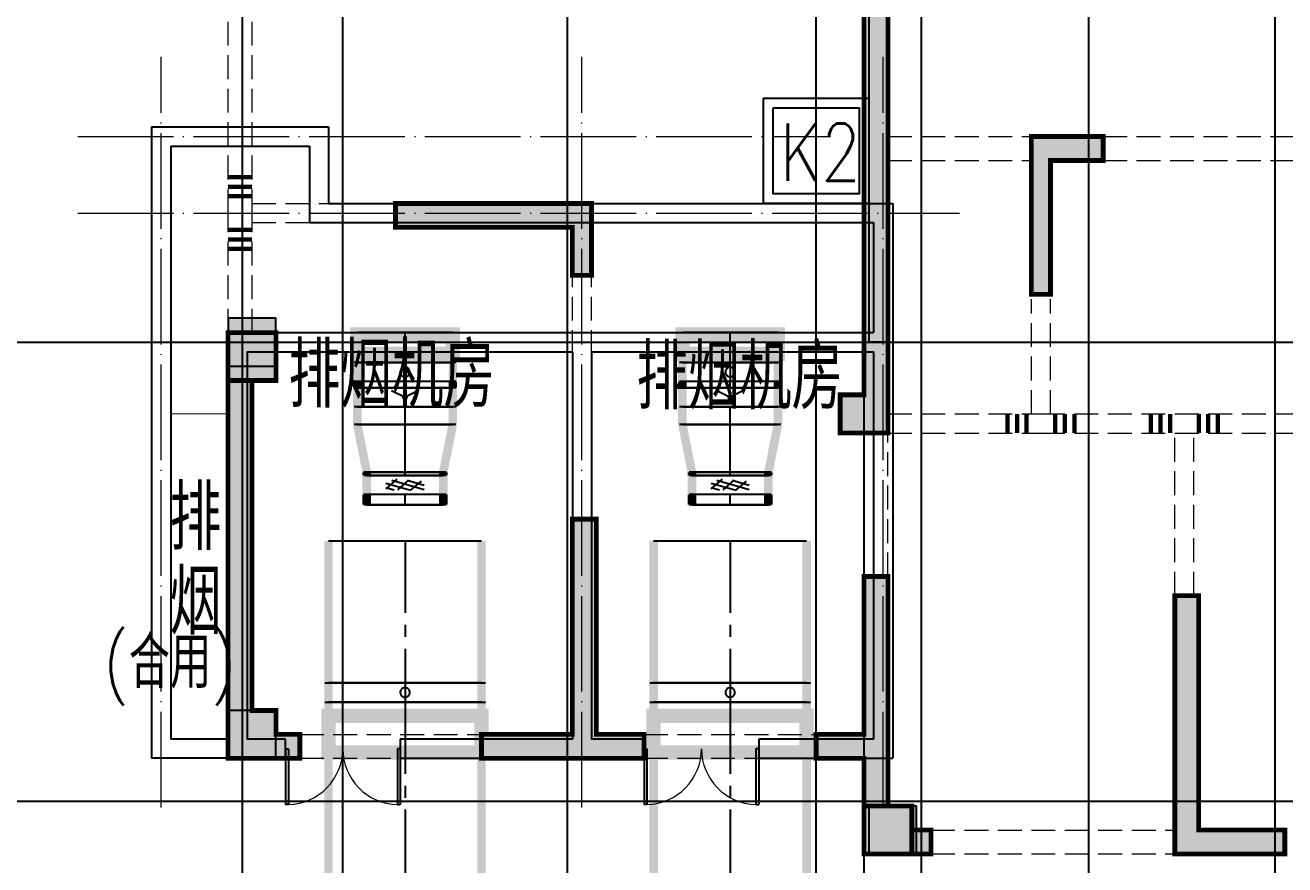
# Model space of a CAD drawing. Extents: x 369444 to 684549, y -549309 to 575337.
# Drawn here: x 558253 to 571424, y 379943 to 388721 of the extents above; entities that cross this region are included whole.
import ezdxf

# ---------------------------------------------------------------- set-up
doc = ezdxf.new("R2010")
doc.units = 0
doc.header["$LTSCALE"] = 1000
doc.header["$MEASUREMENT"] = 0
for name, pattern in [('__DASH', [0.35, 0.25, -0.1]), ('CENTER2', [1.125, 0.75, -0.125, 0.125, -0.125]), ('DASH', [0.35, 0.25, -0.1]), ('DOTE', [2.42, 2, -0.2, 0.02, -0.2]), ('线型3', [500, 300, -200])]:
    doc.linetypes.add(name, pattern=pattern)
for name, color, linetype in [('COLUMN', 9, 'Continuous'), ('DOTE', 1, 'Continuous'), ('DUCT-排烟中心线', 5, 'CENTER2'), ('DUCT-排烟法兰', 4, 'Continuous'), ('DUCT-排烟管', 2, 'Continuous'), ('DUCT-排烟管端线', 4, 'Continuous'), ('DUCT-排烟阀门', 7, 'Continuous'), ('WALL', 9, 'Continuous'), ('WINDOW', 4, 'Continuous'), ('填充', 8, 'Continuous'), ('标注', 6, 'Continuous'), ('砼墙', 151, 'Continuous'), ('车库集水坑', 60, 'Continuous'), ('车库风井', 6, 'Continuous'), ('颜洞口', 1, 'Continuous'), ('风管标注', 3, 'Continuous')]:
    doc.layers.add(name, color=color, linetype=linetype)
for name, color, linetype, lineweight in [('DOTE2', 122, 'DOTE', 9), ('TEXT', 7, 'Continuous', 13), ('梁虚线', 134, '线型3', 18), ('梁集中标注竖向', 2, 'Continuous', 18), ('次梁箍筋', 1, 'Continuous', 40)]:
    doc.layers.add(name, color=color, linetype=linetype, lineweight=lineweight)
doc.styles.add('_HZTXT', font='txt.shx', dxfattribs={"width": 0.8, "bigfont": 'HZTXT.shx'})

# ---------------------------------------------------------------- blocks, each defined once
blk = doc.blocks.new('$DorLib2D$00000002')
for p, q in [((-0.5, 0), (-0.5, 0.4875)), ((-0.475, 0.4875), (-0.5, 0.4875)), ((-0.475, 0), (-0.475, 0.4875)), ((0.475, 0), (0.475, 0.4875)), ((0.475, 0.4875), (0.5, 0.4875)), ((0.5, 0), (0.5, 0.4875)), ((-0.5, 0), (-0.475, 0)), ((0.5, 0), (0.475, 0))]:
    blk.add_line(p, q)
at = {"lineweight": 13}
for centre, start, end in [((-0.4875, 0), 0, 88.53072), ((0.4875, 0), 91.46928, 180)]:
    blk.add_arc(centre, 0.4875, start, end, dxfattribs=at)
blk = doc.blocks.new('A$C6FDF2493')
at = {"layer": '填充'}
for points in [[(7725, 14800), (7725, 15200), (7325, 15200), (7325, 14800), (7475, 14800), (7475, 10600), (7225, 10600), (7225, 10200), (7725, 10200), (7725, 10600)], [(9975, 13050), (9425, 13050), (9425, 11650), (9225, 11650), (9225, 13300), (9975, 13300)], [(4625, 12600), (4625, 11850), (4425, 11850), (4425, 12350), (2575, 12350), (2575, 12600)], [(825, 11250), (1325, 11250), (1325, 10750), (825, 10750)], [(1075, 10750), (825, 10750), (825, 6800), (1575, 6800), (1575, 7050), (1325, 7050), (1325, 7300), (1075, 7300)], [(5175, 6800), (4425, 6800), (3475, 6800), (3475, 7050), (4425, 7050), (4425, 9300), (4675, 9300), (4675, 7050), (5175, 7050)], [(7475, 7050), (6975, 7050), (6975, 6800), (7475, 6800), (7475, 6300), (7675, 6300), (7725, 6300), (7725, 7050), (7725, 8700), (7475, 8700)], [(10975, 8500), (10975, 6050), (11875, 6050), (11875, 5800), (10725, 5800), (10725, 8500)], [(7975, 5800), (7975, 6050), (7975, 6300), (7675, 6300), (7475, 6300), (7475, 5800)], [(7975, 6050), (7975, 5800), (8175, 5800), (8175, 6050)]]:
    blk.add_hatch(color=0, dxfattribs=at).paths.add_polyline_path(points)
at = {"layer": '砼墙', "color": 0}
for points in [[(7725, 14800), (7725, 15200), (7325, 15200), (7325, 14800), (7475, 14800), (7475, 10600), (7225, 10600), (7225, 10200), (7725, 10200), (7725, 10600)], [(9975, 13050), (9425, 13050), (9425, 11650), (9225, 11650), (9225, 13300), (9975, 13300)], [(4625, 12600), (4625, 11850), (4425, 11850), (4425, 12350), (2575, 12350), (2575, 12600)], [(825, 11250), (1325, 11250), (1325, 10750), (825, 10750)], [(5175, 6800), (4425, 6800), (3475, 6800), (3475, 7050), (4425, 7050), (4425, 9300), (4675, 9300), (4675, 7050), (5175, 7050)], [(10975, 8500), (10975, 6050), (11875, 6050), (11875, 5800), (10725, 5800), (10725, 8500)], [(7975, 5800), (7975, 6050), (7975, 6300), (7675, 6300), (7475, 6300), (7475, 5800)]]:
    blk.add_lwpolyline(points, close=True, dxfattribs=at)
for points in [[(825, 10750), (825, 6800), (1575, 6800), (1575, 7050), (1325, 7050), (1325, 7300), (1075, 7300), (1075, 10750)], [(7475, 6300), (7475, 6800), (6975, 6800), (6975, 7050), (7475, 7050), (7475, 8700), (7725, 8700), (7725, 7050), (7725, 6300)], [(7975, 6050), (8175, 6050), (8175, 5800), (7975, 5800)]]:
    blk.add_lwpolyline(points, dxfattribs=at)
blk = doc.blocks.new('column500')
h = blk.add_hatch(color=0)
h.dxf.hatch_style = 1
h.paths.add_polyline_path([(-216381, -381440), (-215881, -381440), (-215881, -380940), (-216381, -380940)])
at = {"color": 0}
blk.add_lwpolyline([(-216381, -381440), (-215881, -381440), (-215881, -380940), (-216381, -380940)], close=True, dxfattribs=at)
blk = doc.blocks.new('N-风管')
at = {"layer": 'DUCT-排烟中心线', "color": 0}
for p, q in [((38489398180.669662, 3905479668.689984), (38489398180.669662, 3905479980.167243)), ((38489398180.669662, 3905479668.689984), (38489398180.669662, 3905479980.167243)), ((38489401580.669662, 3905479668.689984), (38489401580.669662, 3905479980.167243)), ((38489401580.669662, 3905479668.689984), (38489401580.669662, 3905479980.167243)), ((38489398180.669662, 3905479404.687685), (38489398180.669662, 3905479468.289984)), ((38489401580.669662, 3905479404.687685), (38489401580.669662, 3905479468.289984)), ((38489398180.669662, 3905479021.082197), (38489398180.669662, 3905479204.287686)), ((38489401580.669662, 3905479021.082197), (38489401580.669662, 3905479204.287686)), ((38489398180.669662, 3905478521.082197), (38489398180.669662, 3905479021.082197)), ((38489401580.669662, 3905478521.082197), (38489401580.669662, 3905479021.082197)), ((38489398180.669662, 3905478486.507481), (38489398180.669662, 3905478521.082197)), ((38489401580.669662, 3905478486.507481), (38489401580.669662, 3905478521.082197)), ((38489398180.669662, 3905478180.367244), (38489398180.669662, 3905478286.107481)), ((38489401580.669662, 3905478180.367244), (38489401580.669662, 3905478286.107481)), ((38489398180.669662, 3905477800.267243), (38489398180.669662, 3905476318.43048)), ((38489401580.669662, 3905477800.267243), (38489401580.669662, 3905476318.43048)), ((38489398180.669662, 3905476118.03048), (38489398180.669662, 3905472790.786178)), ((38489401580.669662, 3905476118.03048), (38489401580.669662, 3905471773.586178))]:
    blk.add_line(p, q, dxfattribs=at)
at = {"layer": 'DUCT-排烟法兰', "color": 0}
for p, q in [((38489398710.669662, 3905479668.589984), (38489397650.669662, 3905479668.589984)), ((38489398710.669662, 3905479668.589984), (38489397650.669662, 3905479668.589984)), ((38489402110.669662, 3905479668.589984), (38489401050.669662, 3905479668.589984)), ((38489402110.669662, 3905479668.589984), (38489401050.669662, 3905479668.589984)), ((38489398710.669662, 3905479468.389984), (38489397650.669662, 3905479468.389984)), ((38489402110.669662, 3905479468.389984), (38489401050.669662, 3905479468.389984)), ((38489398710.669662, 3905479020.982197), (38489397650.669662, 3905479020.982197)), ((38489402110.669662, 3905479020.982197), (38489401050.669662, 3905479020.982197)), ((38489398610.669662, 3905478521.182197), (38489397750.669662, 3905478521.182197)), ((38489398610.669662, 3905478486.407481), (38489397750.669662, 3905478486.407481)), ((38489402010.669662, 3905478521.182197), (38489401150.669662, 3905478521.182197)), ((38489402010.669662, 3905478486.407481), (38489401150.669662, 3905478486.407481)), ((38489398610.669662, 3905478286.207481), (38489397750.669662, 3905478286.207481)), ((38489402010.669662, 3905478286.207481), (38489401150.669662, 3905478286.207481)), ((38489398610.669662, 3905478180.267243), (38489397750.669662, 3905478180.267243)), ((38489402010.669662, 3905478180.267243), (38489401150.669662, 3905478180.267243)), ((38489397340.669662, 3905476318.330481), (38489399020.669662, 3905476318.330481)), ((38489400740.669662, 3905476318.330481), (38489402420.669662, 3905476318.330481)), ((38489397340.669662, 3905476118.130481), (38489399020.669662, 3905476118.130481)), ((38489400740.669662, 3905476118.130481), (38489402420.669662, 3905476118.130481))]:
    blk.add_line(p, q, dxfattribs=at)
at = {"layer": 'DUCT-排烟法兰', "color": 0, "linetype": 'ByBlock'}
for p, q in [((38489398710.669662, 3905479404.587686), (38489397650.669662, 3905479404.587686)), ((38489402110.669662, 3905479404.587686), (38489401050.669662, 3905479404.587686)), ((38489398710.669662, 3905479204.387686), (38489397650.669662, 3905479204.387686)), ((38489402110.669662, 3905479204.387686), (38489401050.669662, 3905479204.387686))]:
    blk.add_line(p, q, dxfattribs=at)
at = {"layer": 'DUCT-排烟管', "color": 0, "const_width": 90}
for points in [[(38489397680.669662, 3905479980.167243), (38489397680.669662, 3905479668.689984)], [(38489397680.669662, 3905479980.167243), (38489397680.669662, 3905479668.689984)], [(38489398680.669662, 3905479668.689984), (38489398680.669662, 3905479980.167243)], [(38489398680.669662, 3905479668.689984), (38489398680.669662, 3905479980.167243)], [(38489401080.669662, 3905479980.167243), (38489401080.669662, 3905479668.689984)], [(38489401080.669662, 3905479980.167243), (38489401080.669662, 3905479668.689984)], [(38489402080.669662, 3905479668.689984), (38489402080.669662, 3905479980.167243)], [(38489402080.669662, 3905479668.689984), (38489402080.669662, 3905479980.167243)], [(38489397680.669662, 3905479468.489984), (38489397680.669662, 3905479668.489984)], [(38489398680.669662, 3905479668.489984), (38489398680.669662, 3905479468.489984)], [(38489401080.669662, 3905479468.489984), (38489401080.669662, 3905479668.489984)], [(38489402080.669662, 3905479668.489984), (38489402080.669662, 3905479468.489984)], [(38489397680.669662, 3905479468.289984), (38489397680.669662, 3905479404.687685)], [(38489398680.669662, 3905479404.687685), (38489398680.669662, 3905479468.289984)], [(38489401080.669662, 3905479468.289984), (38489401080.669662, 3905479404.687685)], [(38489402080.669662, 3905479404.687685), (38489402080.669662, 3905479468.289984)], [(38489397680.669662, 3905479204.487686), (38489397680.669662, 3905479404.487686)], [(38489398680.669662, 3905479404.487686), (38489398680.669662, 3905479204.487686)], [(38489401080.669662, 3905479204.487686), (38489401080.669662, 3905479404.487686)], [(38489402080.669662, 3905479404.487686), (38489402080.669662, 3905479204.487686)], [(38489397680.669662, 3905479204.287686), (38489397680.669662, 3905479021.082197)], [(38489398680.669662, 3905479021.082197), (38489398680.669662, 3905479204.287686)], [(38489401080.669662, 3905479204.287686), (38489401080.669662, 3905479021.082197)], [(38489402080.669662, 3905479021.082197), (38489402080.669662, 3905479204.287686)], [(38489397780.669662, 3905478521.082197), (38489397680.669662, 3905479021.082197)], [(38489398580.669662, 3905478521.082197), (38489398680.669662, 3905479021.082197)], [(38489401180.669662, 3905478521.082197), (38489401080.669662, 3905479021.082197)], [(38489401980.669662, 3905478521.082197), (38489402080.669662, 3905479021.082197)], [(38489397780.669662, 3905478521.082197), (38489397780.669662, 3905478486.507481)], [(38489398580.669662, 3905478486.507481), (38489398580.669662, 3905478521.082197)], [(38489401180.669662, 3905478521.082197), (38489401180.669662, 3905478486.507481)], [(38489401980.669662, 3905478486.507481), (38489401980.669662, 3905478521.082197)], [(38489397780.669662, 3905478286.307481), (38489397780.669662, 3905478486.307481)], [(38489398580.669662, 3905478486.307481), (38489398580.669662, 3905478286.307481)], [(38489401180.669662, 3905478286.307481), (38489401180.669662, 3905478486.307481)], [(38489401980.669662, 3905478486.307481), (38489401980.669662, 3905478286.307481)], [(38489397780.669662, 3905478286.107481), (38489397780.669662, 3905478180.367244)], [(38489398580.669662, 3905478180.367244), (38489398580.669662, 3905478286.107481)], [(38489401180.669662, 3905478286.107481), (38489401180.669662, 3905478180.367244)], [(38489401980.669662, 3905478180.367244), (38489401980.669662, 3905478286.107481)], [(38489397380.669662, 3905477800.267243), (38489397380.669662, 3905476318.43048)], [(38489398980.669662, 3905476318.43048), (38489398980.669662, 3905477800.267243)], [(38489400780.669662, 3905477800.267243), (38489400780.669662, 3905476318.43048)], [(38489402380.669662, 3905476318.43048), (38489402380.669662, 3905477800.267243)], [(38489397380.669662, 3905476118.230481), (38489397380.669662, 3905476318.230481)], [(38489398980.669662, 3905476318.230481), (38489398980.669662, 3905476118.230481)], [(38489400780.669662, 3905476118.230481), (38489400780.669662, 3905476318.230481)], [(38489402380.669662, 3905476318.230481), (38489402380.669662, 3905476118.230481)], [(38489397380.669662, 3905476118.03048), (38489397380.669662, 3905472790.786178)], [(38489398980.669662, 3905472790.786178), (38489398980.669662, 3905476118.03048)], [(38489400780.669662, 3905476118.03048), (38489400780.669662, 3905471773.586178)], [(38489402380.669662, 3905471773.586178), (38489402380.669662, 3905476118.03048)]]:
    blk.add_lwpolyline(points, dxfattribs=at)
at = {"layer": 'DUCT-排烟管端线', "color": 0}
for p, q in [((38489398680.669662, 3905479980.167243), (38489397680.669662, 3905479980.167243)), ((38489398680.669662, 3905479980.167243), (38489397680.669662, 3905479980.167243)), ((38489402080.669662, 3905479980.167243), (38489401080.669662, 3905479980.167243)), ((38489402080.669662, 3905479980.167243), (38489401080.669662, 3905479980.167243)), ((38489397680.669662, 3905479668.689984), (38489398680.669662, 3905479668.689984)), ((38489397680.669662, 3905479668.689984), (38489398680.669662, 3905479668.689984)), ((38489398680.669662, 3905479668.489984), (38489397680.669662, 3905479668.489984)), ((38489401080.669662, 3905479668.689984), (38489402080.669662, 3905479668.689984)), ((38489401080.669662, 3905479668.689984), (38489402080.669662, 3905479668.689984)), ((38489402080.669662, 3905479668.489984), (38489401080.669662, 3905479668.489984)), ((38489398680.669662, 3905479468.489984), (38489397680.669662, 3905479468.489984)), ((38489398680.669662, 3905479468.289984), (38489397680.669662, 3905479468.289984)), ((38489402080.669662, 3905479468.489984), (38489401080.669662, 3905479468.489984)), ((38489402080.669662, 3905479468.289984), (38489401080.669662, 3905479468.289984)), ((38489397680.669662, 3905479404.687685), (38489398680.669662, 3905479404.687685)), ((38489397680.669662, 3905479404.487686), (38489398680.669662, 3905479404.487686)), ((38489401080.669662, 3905479404.687685), (38489402080.669662, 3905479404.687685)), ((38489401080.669662, 3905479404.487686), (38489402080.669662, 3905479404.487686)), ((38489397680.669662, 3905479204.487686), (38489398680.669662, 3905479204.487686)), ((38489398680.669662, 3905479204.287686), (38489397680.669662, 3905479204.287686)), ((38489401080.669662, 3905479204.487686), (38489402080.669662, 3905479204.487686)), ((38489402080.669662, 3905479204.287686), (38489401080.669662, 3905479204.287686)), ((38489397680.669662, 3905479021.082197), (38489398680.669662, 3905479021.082197)), ((38489398680.669662, 3905479021.082197), (38489397680.669662, 3905479021.082197)), ((38489401080.669662, 3905479021.082197), (38489402080.669662, 3905479021.082197)), ((38489402080.669662, 3905479021.082197), (38489401080.669662, 3905479021.082197)), ((38489398580.669662, 3905478521.082197), (38489397780.669662, 3905478521.082197)), ((38489397780.669662, 3905478521.082197), (38489398580.669662, 3905478521.082197)), ((38489397780.669662, 3905478486.507481), (38489398580.669662, 3905478486.507481)), ((38489398580.669662, 3905478486.307481), (38489397780.669662, 3905478486.307481)), ((38489401980.669662, 3905478521.082197), (38489401180.669662, 3905478521.082197)), ((38489401180.669662, 3905478521.082197), (38489401980.669662, 3905478521.082197)), ((38489401180.669662, 3905478486.507481), (38489401980.669662, 3905478486.507481)), ((38489401980.669662, 3905478486.307481), (38489401180.669662, 3905478486.307481)), ((38489398580.669662, 3905478286.307481), (38489397780.669662, 3905478286.307481)), ((38489398580.669662, 3905478286.107481), (38489397780.669662, 3905478286.107481)), ((38489401980.669662, 3905478286.307481), (38489401180.669662, 3905478286.307481)), ((38489401980.669662, 3905478286.107481), (38489401180.669662, 3905478286.107481)), ((38489397780.669662, 3905478180.367244), (38489398580.669662, 3905478180.367244)), ((38489401180.669662, 3905478180.367244), (38489401980.669662, 3905478180.367244)), ((38489398980.669662, 3905477800.267243), (38489397380.669662, 3905477800.267243)), ((38489402380.669662, 3905477800.267243), (38489400780.669662, 3905477800.267243)), ((38489397380.669662, 3905476318.43048), (38489398980.669662, 3905476318.43048)), ((38489398980.669662, 3905476318.230481), (38489397380.669662, 3905476318.230481)), ((38489400780.669662, 3905476318.43048), (38489402380.669662, 3905476318.43048)), ((38489402380.669662, 3905476318.230481), (38489400780.669662, 3905476318.230481)), ((38489398980.669662, 3905476118.230481), (38489397380.669662, 3905476118.230481)), ((38489398980.669662, 3905476118.03048), (38489397380.669662, 3905476118.03048)), ((38489402380.669662, 3905476118.230481), (38489400780.669662, 3905476118.230481)), ((38489402380.669662, 3905476118.03048), (38489400780.669662, 3905476118.03048))]:
    blk.add_line(p, q, dxfattribs=at)
at = {"layer": 'DUCT-排烟阀门', "color": 0}
for p, q in [((38489398142.143997, 3905479600.361184), (38489398138.45327, 3905479595.281324)), ((38489398146.442307, 3905479604.938416), (38489398142.143997, 3905479600.361184)), ((38489398151.280403, 3905479608.940834), (38489398146.442307, 3905479604.938416)), ((38489398156.581978, 3905479612.305318), (38489398151.280403, 3905479608.940834)), ((38489398162.263443, 3905479614.978808), (38489398156.581978, 3905479612.305318)), ((38489398168.235168, 3905479616.919142), (38489398162.263443, 3905479614.978808)), ((38489398174.403, 3905479618.095719), (38489398168.235168, 3905479616.919142)), ((38489398180.669662, 3905479618.489984), (38489398174.403, 3905479618.095719)), ((38489398180.669662, 3905479655.989984), (38489398180.669662, 3905479480.989984)), ((38489398186.936333, 3905479618.095719), (38489398180.669662, 3905479618.489984)), ((38489398193.104156, 3905479616.919142), (38489398186.936333, 3905479618.095719)), ((38489398199.07589, 3905479614.978808), (38489398193.104156, 3905479616.919142)), ((38489398204.757347, 3905479612.305318), (38489398199.07589, 3905479614.978808)), ((38489398210.058922, 3905479608.940834), (38489398204.757347, 3905479612.305318)), ((38489398214.897018, 3905479604.938416), (38489398210.058922, 3905479608.940834)), ((38489398219.195328, 3905479600.361183), (38489398214.897018, 3905479604.938416)), ((38489398222.886047, 3905479595.281323), (38489398219.195328, 3905479600.361183)), ((38489401542.143997, 3905479600.361184), (38489401538.45327, 3905479595.281324)), ((38489401546.442307, 3905479604.938416), (38489401542.143997, 3905479600.361184)), ((38489401551.280403, 3905479608.940834), (38489401546.442307, 3905479604.938416)), ((38489401556.581978, 3905479612.305318), (38489401551.280403, 3905479608.940834)), ((38489401562.263443, 3905479614.978808), (38489401556.581978, 3905479612.305318)), ((38489401568.235168, 3905479616.919142), (38489401562.263443, 3905479614.978808)), ((38489401574.403, 3905479618.095719), (38489401568.235168, 3905479616.919142)), ((38489401580.669662, 3905479618.489984), (38489401574.403, 3905479618.095719)), ((38489401580.669662, 3905479655.989984), (38489401580.669662, 3905479480.989984)), ((38489401586.936333, 3905479618.095719), (38489401580.669662, 3905479618.489984)), ((38489401593.104156, 3905479616.919142), (38489401586.936333, 3905479618.095719)), ((38489401599.07589, 3905479614.978808), (38489401593.104156, 3905479616.919142)), ((38489401604.757347, 3905479612.305318), (38489401599.07589, 3905479614.978808)), ((38489401610.058922, 3905479608.940834), (38489401604.757347, 3905479612.305318)), ((38489401614.897018, 3905479604.938416), (38489401610.058922, 3905479608.940834)), ((38489401619.195328, 3905479600.361183), (38489401614.897018, 3905479604.938416)), ((38489401622.886047, 3905479595.281323), (38489401619.195328, 3905479600.361183)), ((38489398131.555298, 3905479577.85905), (38489398130.768333, 3905479571.62951)), ((38489398130.768333, 3905479571.62951), (38489398130.768333, 3905479565.350458)), ((38489398130.768333, 3905479565.350458), (38489398131.555298, 3905479559.120918)), ((38489398133.116837, 3905479583.940834), (38489398131.555298, 3905479577.85905)), ((38489398131.555298, 3905479559.120918), (38489398133.116837, 3905479553.039135)), ((38489398135.428307, 3905479589.778949), (38489398133.116837, 3905479583.940834)), ((38489398133.116837, 3905479553.039135), (38489398135.428307, 3905479547.20102)), ((38489398138.45327, 3905479595.281324), (38489398135.428307, 3905479589.778949)), ((38489398135.428307, 3905479547.20102), (38489398138.45327, 3905479541.698645)), ((38489398138.45327, 3905479541.698645), (38489398142.143997, 3905479536.618785)), ((38489398142.143997, 3905479536.618785), (38489398146.442307, 3905479532.041553)), ((38489398146.442307, 3905479532.041553), (38489398151.280403, 3905479528.039135)), ((38489398151.280403, 3905479528.039135), (38489398156.581978, 3905479524.67465)), ((38489398156.581978, 3905479524.67465), (38489398162.263443, 3905479522.00116)), ((38489398162.263443, 3905479522.00116), (38489398168.235168, 3905479520.060826)), ((38489398168.235168, 3905479520.060826), (38489398174.403, 3905479518.884249)), ((38489398174.403, 3905479518.884249), (38489398180.669662, 3905479518.489984)), ((38489398180.669662, 3905479518.489984), (38489398186.936333, 3905479518.884249)), ((38489398186.936333, 3905479518.884249), (38489398193.104156, 3905479520.060826)), ((38489398193.104156, 3905479520.060826), (38489398199.07589, 3905479522.00116)), ((38489398199.07589, 3905479522.00116), (38489398204.757347, 3905479524.67465)), ((38489398204.757347, 3905479524.67465), (38489398210.058922, 3905479528.039134)), ((38489398210.058922, 3905479528.039134), (38489398214.897018, 3905479532.041553)), ((38489398214.897018, 3905479532.041553), (38489398219.195328, 3905479536.618784)), ((38489398219.195328, 3905479536.618784), (38489398222.886047, 3905479541.698644)), ((38489398225.911018, 3905479589.778948), (38489398222.886047, 3905479595.281323)), ((38489398222.886047, 3905479541.698644), (38489398225.911018, 3905479547.201019)), ((38489398228.222488, 3905479583.940834), (38489398225.911018, 3905479589.778948)), ((38489398225.911018, 3905479547.201019), (38489398228.222488, 3905479553.039134)), ((38489398229.784027, 3905479577.85905), (38489398228.222488, 3905479583.940834)), ((38489398228.222488, 3905479553.039134), (38489398229.784027, 3905479559.120918)), ((38489398230.570999, 3905479571.62951), (38489398229.784027, 3905479577.85905)), ((38489398229.784027, 3905479559.120918), (38489398230.570999, 3905479565.350458)), ((38489398230.570999, 3905479565.350458), (38489398230.570999, 3905479571.62951)), ((38489401531.555298, 3905479577.85905), (38489401530.768333, 3905479571.62951)), ((38489401530.768333, 3905479571.62951), (38489401530.768333, 3905479565.350458)), ((38489401530.768333, 3905479565.350458), (38489401531.555298, 3905479559.120918)), ((38489401533.116837, 3905479583.940834), (38489401531.555298, 3905479577.85905)), ((38489401531.555298, 3905479559.120918), (38489401533.116837, 3905479553.039135)), ((38489401535.428307, 3905479589.778949), (38489401533.116837, 3905479583.940834)), ((38489401533.116837, 3905479553.039135), (38489401535.428307, 3905479547.20102)), ((38489401538.45327, 3905479595.281324), (38489401535.428307, 3905479589.778949)), ((38489401535.428307, 3905479547.20102), (38489401538.45327, 3905479541.698645)), ((38489401538.45327, 3905479541.698645), (38489401542.143997, 3905479536.618785)), ((38489401542.143997, 3905479536.618785), (38489401546.442307, 3905479532.041553)), ((38489401546.442307, 3905479532.041553), (38489401551.280403, 3905479528.039135)), ((38489401551.280403, 3905479528.039135), (38489401556.581978, 3905479524.67465)), ((38489401556.581978, 3905479524.67465), (38489401562.263443, 3905479522.00116)), ((38489401562.263443, 3905479522.00116), (38489401568.235168, 3905479520.060826)), ((38489401568.235168, 3905479520.060826), (38489401574.403, 3905479518.884249)), ((38489401574.403, 3905479518.884249), (38489401580.669662, 3905479518.489984)), ((38489401580.669662, 3905479518.489984), (38489401586.936333, 3905479518.884249)), ((38489401586.936333, 3905479518.884249), (38489401593.104156, 3905479520.060826)), ((38489401593.104156, 3905479520.060826), (38489401599.07589, 3905479522.00116)), ((38489401599.07589, 3905479522.00116), (38489401604.757347, 3905479524.67465)), ((38489401604.757347, 3905479524.67465), (38489401610.058922, 3905479528.039134)), ((38489401610.058922, 3905479528.039134), (38489401614.897018, 3905479532.041553)), ((38489401614.897018, 3905479532.041553), (38489401619.195328, 3905479536.618784)), ((38489401619.195328, 3905479536.618784), (38489401622.886047, 3905479541.698644)), ((38489401625.911018, 3905479589.778948), (38489401622.886047, 3905479595.281323)), ((38489401622.886047, 3905479541.698644), (38489401625.911018, 3905479547.201019)), ((38489401628.222488, 3905479583.940834), (38489401625.911018, 3905479589.778948)), ((38489401625.911018, 3905479547.201019), (38489401628.222488, 3905479553.039134)), ((38489401629.784027, 3905479577.85905), (38489401628.222488, 3905479583.940834)), ((38489401628.222488, 3905479553.039134), (38489401629.784027, 3905479559.120918)), ((38489401630.570999, 3905479571.62951), (38489401629.784027, 3905479577.85905)), ((38489401629.784027, 3905479559.120918), (38489401630.570999, 3905479565.350458)), ((38489401630.570999, 3905479565.350458), (38489401630.570999, 3905479571.62951)), ((38489398040.669662, 3905479374.487686), (38489398180.669662, 3905479304.487686)), ((38489398320.669662, 3905479374.487686), (38489398180.669662, 3905479304.487686)), ((38489401440.669662, 3905479374.487686), (38489401580.669662, 3905479304.487686)), ((38489401720.669662, 3905479374.487686), (38489401580.669662, 3905479304.487686)), ((38489398159.357323, 3905479310.551586), (38489398158.605957, 3905479306.532204)), ((38489398158.605957, 3905479306.532204), (38489398158.605957, 3905479302.443199)), ((38489398158.605957, 3905479302.443199), (38489398159.357323, 3905479298.423816)), ((38489398160.834442, 3905479314.364469), (38489398159.357323, 3905479310.551586)), ((38489398159.357323, 3905479298.423816), (38489398160.834442, 3905479294.610931)), ((38489398162.987022, 3905479317.841009), (38489398160.834442, 3905479314.364469)), ((38489398160.834442, 3905479294.610931), (38489398162.987022, 3905479291.134387)), ((38489398165.741768, 3905479320.862818), (38489398162.987022, 3905479317.841009)), ((38489398162.987022, 3905479291.134387), (38489398165.741768, 3905479288.112575)), ((38489398166.086502, 3905479308.025529), (38489398165.680496, 3905479305.201715)), ((38489398165.680496, 3905479305.201715), (38489398165.816254, 3905479302.352094)), ((38489398169.00486, 3905479323.326992), (38489398165.741768, 3905479320.862818)), ((38489398165.741768, 3905479288.112575), (38489398169.00486, 3905479285.648396)), ((38489398165.816254, 3905479302.352094), (38489398166.488831, 3905479299.579659)), ((38489398167.019577, 3905479310.721477), (38489398166.086502, 3905479308.025529)), ((38489398166.488831, 3905479299.579659), (38489398167.67395, 3905479296.984612)), ((38489398168.446007, 3905479313.192119), (38489398167.019577, 3905479310.721477)), ((38489398167.67395, 3905479296.984612), (38489398169.328773, 3905479294.660747)), ((38489398170.314232, 3905479315.348159), (38489398168.446007, 3905479313.192119)), ((38489398172.665192, 3905479325.149616), (38489398169.00486, 3905479323.326992)), ((38489398169.00486, 3905479285.648396), (38489398172.665192, 3905479283.825767)), ((38489398169.328773, 3905479294.660747), (38489398171.393471, 3905479292.692052)), ((38489398170.239906, 3905479307.017915), (38489398169.949532, 3905479304.998346)), ((38489398169.949532, 3905479304.998346), (38489398170.046623, 3905479302.96032)), ((38489398170.046623, 3905479302.96032), (38489398170.527641, 3905479300.977497)), ((38489398170.907227, 3905479308.946035), (38489398170.239906, 3905479307.017915)), ((38489398172.556717, 3905479317.111675), (38489398170.314232, 3905479315.348159)), ((38489398170.527641, 3905479300.977497), (38489398171.375229, 3905479299.121542)), ((38489398171.927399, 3905479310.713019), (38489398170.907227, 3905479308.946035)), ((38489398171.375229, 3905479299.121542), (38489398172.558746, 3905479297.459532)), ((38489398171.393471, 3905479292.692052), (38489398173.793442, 3905479291.149683)), ((38489398173.263527, 3905479312.255003), (38489398171.927399, 3905479310.713019)), ((38489398175.092438, 3905479318.418926), (38489398172.556717, 3905479317.111675)), ((38489398172.558746, 3905479297.459532), (38489398174.035408, 3905479296.051539)), ((38489398176.598099, 3905479326.268622), (38489398172.665192, 3905479325.149616)), ((38489398172.665192, 3905479283.825767), (38489398176.598099, 3905479282.706755)), ((38489398174.867348, 3905479313.516256), (38489398173.263527, 3905479312.255003)), ((38489398173.793442, 3905479291.149683), (38489398176.44194, 3905479290.089383)), ((38489398174.035408, 3905479296.051539), (38489398175.751846, 3905479294.94845)), ((38489398176.680878, 3905479314.451193), (38489398174.867348, 3905479313.516256)), ((38489398177.829727, 3905479319.222666), (38489398175.092438, 3905479318.418926)), ((38489398175.751846, 3905479294.94845), (38489398177.646027, 3905479294.190134)), ((38489398176.44194, 3905479290.089383), (38489398179.24324, 3905479289.549476)), ((38489398180.669662, 3905479326.645905), (38489398176.598099, 3905479326.268622)), ((38489398176.598099, 3905479282.706755), (38489398180.669662, 3905479282.329466)), ((38489398178.638573, 3905479315.026023), (38489398176.680878, 3905479314.451193)), ((38489398177.646027, 3905479294.190134), (38489398179.64949, 3905479293.803998)), ((38489398180.669662, 3905479319.493845), (38489398177.829727, 3905479319.222666)), ((38489398180.669662, 3905479315.21997), (38489398178.638573, 3905479315.026023)), ((38489398179.24324, 3905479289.549476), (38489398182.096077, 3905479289.549474)), ((38489398179.64949, 3905479293.803998), (38489398181.689827, 3905479293.803998)), ((38489398184.741226, 3905479326.268617), (38489398180.669662, 3905479326.645905)), ((38489398183.509598, 3905479319.222663), (38489398180.669662, 3905479319.493845)), ((38489398182.70076, 3905479315.026024), (38489398180.669662, 3905479315.21997)), ((38489398180.669662, 3905479282.329466), (38489398184.741226, 3905479282.706749)), ((38489398181.689827, 3905479293.803998), (38489398183.693298, 3905479294.190135)), ((38489398182.096077, 3905479289.549474), (38489398184.897377, 3905479290.089379)), ((38489398184.658447, 3905479314.451195), (38489398182.70076, 3905479315.026024)), ((38489398186.246887, 3905479318.418921), (38489398183.509598, 3905479319.222663)), ((38489398183.693298, 3905479294.190135), (38489398185.587479, 3905479294.948452)), ((38489398186.471977, 3905479313.516259), (38489398184.658447, 3905479314.451195)), ((38489398188.674133, 3905479325.149605), (38489398184.741226, 3905479326.268617)), ((38489398184.741226, 3905479282.706749), (38489398188.674133, 3905479283.825755)), ((38489398184.897377, 3905479290.089379), (38489398187.545883, 3905479291.149675)), ((38489398185.587479, 3905479294.948452), (38489398187.303917, 3905479296.051542)), ((38489398188.7826, 3905479317.111667), (38489398186.246887, 3905479318.418921)), ((38489398188.07579, 3905479312.255007), (38489398186.471977, 3905479313.516259)), ((38489398187.303917, 3905479296.051542), (38489398188.780579, 3905479297.459536)), ((38489398187.545883, 3905479291.149675), (38489398189.945847, 3905479292.692043)), ((38489398189.411926, 3905479310.713023), (38489398188.07579, 3905479312.255007)), ((38489398192.334473, 3905479323.326975), (38489398188.674133, 3905479325.149605)), ((38489398188.674133, 3905479283.825755), (38489398192.334473, 3905479285.648379)), ((38489398188.780579, 3905479297.459536), (38489398189.964104, 3905479299.121546)), ((38489398191.025093, 3905479315.348149), (38489398188.7826, 3905479317.111667)), ((38489398190.432091, 3905479308.94604), (38489398189.411926, 3905479310.713023)), ((38489398189.945847, 3905479292.692043), (38489398192.010559, 3905479294.660735)), ((38489398189.964104, 3905479299.121546), (38489398190.811684, 3905479300.977502)), ((38489398191.099419, 3905479307.01792), (38489398190.432091, 3905479308.94604)), ((38489398190.811684, 3905479300.977502), (38489398191.292709, 3905479302.960325)), ((38489398192.893318, 3905479313.192106), (38489398191.025093, 3905479315.348149)), ((38489398191.389793, 3905479304.998351), (38489398191.099419, 3905479307.01792)), ((38489398191.292709, 3905479302.960325), (38489398191.389793, 3905479304.998351)), ((38489398192.010559, 3905479294.660735), (38489398193.665367, 3905479296.984599)), ((38489398195.597557, 3905479320.862797), (38489398192.334473, 3905479323.326975)), ((38489398192.334473, 3905479285.648379), (38489398195.597557, 3905479288.112553)), ((38489398194.31974, 3905479310.721463), (38489398192.893318, 3905479313.192106)), ((38489398193.665367, 3905479296.984599), (38489398194.850487, 3905479299.579645)), ((38489398195.252823, 3905479308.025515), (38489398194.31974, 3905479310.721463)), ((38489398194.850487, 3905479299.579645), (38489398195.523079, 3905479302.352079)), ((38489398195.658821, 3905479305.2017), (38489398195.252823, 3905479308.025515)), ((38489398195.523079, 3905479302.352079), (38489398195.658821, 3905479305.2017)), ((38489398198.352303, 3905479317.840984), (38489398195.597557, 3905479320.862797)), ((38489398195.597557, 3905479288.112553), (38489398198.352303, 3905479291.134362)), ((38489398200.504883, 3905479314.36444), (38489398198.352303, 3905479317.840984)), ((38489398198.352303, 3905479291.134362), (38489398200.504883, 3905479294.610903)), ((38489398201.982002, 3905479310.551555), (38489398200.504883, 3905479314.36444)), ((38489398200.504883, 3905479294.610903), (38489398201.982002, 3905479298.423786)), ((38489398202.73336, 3905479306.532172), (38489398201.982002, 3905479310.551555)), ((38489398201.982002, 3905479298.423786), (38489398202.73336, 3905479302.443167)), ((38489398202.73336, 3905479302.443167), (38489398202.73336, 3905479306.532172)), ((38489401559.357323, 3905479310.551586), (38489401558.605957, 3905479306.532204)), ((38489401558.605957, 3905479306.532204), (38489401558.605957, 3905479302.443199)), ((38489401558.605957, 3905479302.443199), (38489401559.357323, 3905479298.423816)), ((38489401560.834442, 3905479314.364469), (38489401559.357323, 3905479310.551586)), ((38489401559.357323, 3905479298.423816), (38489401560.834442, 3905479294.610931)), ((38489401562.987022, 3905479317.841009), (38489401560.834442, 3905479314.364469)), ((38489401560.834442, 3905479294.610931), (38489401562.987022, 3905479291.134387)), ((38489401565.741768, 3905479320.862818), (38489401562.987022, 3905479317.841009)), ((38489401562.987022, 3905479291.134387), (38489401565.741768, 3905479288.112575)), ((38489401566.086502, 3905479308.025529), (38489401565.680496, 3905479305.201715)), ((38489401565.680496, 3905479305.201715), (38489401565.816254, 3905479302.352094)), ((38489401569.00486, 3905479323.326992), (38489401565.741768, 3905479320.862818)), ((38489401565.741768, 3905479288.112575), (38489401569.00486, 3905479285.648396)), ((38489401565.816254, 3905479302.352094), (38489401566.488831, 3905479299.579659)), ((38489401567.019577, 3905479310.721477), (38489401566.086502, 3905479308.025529)), ((38489401566.488831, 3905479299.579659), (38489401567.67395, 3905479296.984612)), ((38489401568.446007, 3905479313.192119), (38489401567.019577, 3905479310.721477)), ((38489401567.67395, 3905479296.984612), (38489401569.328773, 3905479294.660747)), ((38489401570.314232, 3905479315.348159), (38489401568.446007, 3905479313.192119)), ((38489401572.665192, 3905479325.149616), (38489401569.00486, 3905479323.326992)), ((38489401569.00486, 3905479285.648396), (38489401572.665192, 3905479283.825767)), ((38489401569.328773, 3905479294.660747), (38489401571.393471, 3905479292.692052)), ((38489401570.239906, 3905479307.017915), (38489401569.949532, 3905479304.998346)), ((38489401569.949532, 3905479304.998346), (38489401570.046623, 3905479302.96032)), ((38489401570.046623, 3905479302.96032), (38489401570.527641, 3905479300.977497)), ((38489401570.907227, 3905479308.946035), (38489401570.239906, 3905479307.017915)), ((38489401572.556717, 3905479317.111675), (38489401570.314232, 3905479315.348159)), ((38489401570.527641, 3905479300.977497), (38489401571.375229, 3905479299.121542)), ((38489401571.927399, 3905479310.713019), (38489401570.907227, 3905479308.946035)), ((38489401571.375229, 3905479299.121542), (38489401572.558746, 3905479297.459532)), ((38489401571.393471, 3905479292.692052), (38489401573.793442, 3905479291.149683)), ((38489401573.263527, 3905479312.255003), (38489401571.927399, 3905479310.713019)), ((38489401575.092438, 3905479318.418926), (38489401572.556717, 3905479317.111675)), ((38489401572.558746, 3905479297.459532), (38489401574.035408, 3905479296.051539)), ((38489401576.598099, 3905479326.268622), (38489401572.665192, 3905479325.149616)), ((38489401572.665192, 3905479283.825767), (38489401576.598099, 3905479282.706755)), ((38489401574.867348, 3905479313.516256), (38489401573.263527, 3905479312.255003)), ((38489401573.793442, 3905479291.149683), (38489401576.44194, 3905479290.089383)), ((38489401574.035408, 3905479296.051539), (38489401575.751846, 3905479294.94845)), ((38489401576.680878, 3905479314.451193), (38489401574.867348, 3905479313.516256)), ((38489401577.829727, 3905479319.222666), (38489401575.092438, 3905479318.418926)), ((38489401575.751846, 3905479294.94845), (38489401577.646027, 3905479294.190134)), ((38489401576.44194, 3905479290.089383), (38489401579.24324, 3905479289.549476)), ((38489401580.669662, 3905479326.645905), (38489401576.598099, 3905479326.268622)), ((38489401576.598099, 3905479282.706755), (38489401580.669662, 3905479282.329466)), ((38489401578.638573, 3905479315.026023), (38489401576.680878, 3905479314.451193)), ((38489401577.646027, 3905479294.190134), (38489401579.64949, 3905479293.803998)), ((38489401580.669662, 3905479319.493845), (38489401577.829727, 3905479319.222666)), ((38489401580.669662, 3905479315.21997), (38489401578.638573, 3905479315.026023)), ((38489401579.24324, 3905479289.549476), (38489401582.096077, 3905479289.549474)), ((38489401579.64949, 3905479293.803998), (38489401581.689827, 3905479293.803998)), ((38489401584.741226, 3905479326.268617), (38489401580.669662, 3905479326.645905)), ((38489401583.509598, 3905479319.222663), (38489401580.669662, 3905479319.493845)), ((38489401582.70076, 3905479315.026024), (38489401580.669662, 3905479315.21997)), ((38489401580.669662, 3905479282.329466), (38489401584.741226, 3905479282.706749)), ((38489401581.689827, 3905479293.803998), (38489401583.693298, 3905479294.190135)), ((38489401582.096077, 3905479289.549474), (38489401584.897377, 3905479290.089379)), ((38489401584.658447, 3905479314.451195), (38489401582.70076, 3905479315.026024)), ((38489401586.246887, 3905479318.418921), (38489401583.509598, 3905479319.222663)), ((38489401583.693298, 3905479294.190135), (38489401585.587479, 3905479294.948452)), ((38489401586.471977, 3905479313.516259), (38489401584.658447, 3905479314.451195)), ((38489401588.674133, 3905479325.149605), (38489401584.741226, 3905479326.268617)), ((38489401584.741226, 3905479282.706749), (38489401588.674133, 3905479283.825755)), ((38489401584.897377, 3905479290.089379), (38489401587.545883, 3905479291.149675)), ((38489401585.587479, 3905479294.948452), (38489401587.303917, 3905479296.051542)), ((38489401588.7826, 3905479317.111667), (38489401586.246887, 3905479318.418921)), ((38489401588.07579, 3905479312.255007), (38489401586.471977, 3905479313.516259)), ((38489401587.303917, 3905479296.051542), (38489401588.780579, 3905479297.459536)), ((38489401587.545883, 3905479291.149675), (38489401589.945847, 3905479292.692043)), ((38489401589.411926, 3905479310.713023), (38489401588.07579, 3905479312.255007)), ((38489401592.334473, 3905479323.326975), (38489401588.674133, 3905479325.149605)), ((38489401588.674133, 3905479283.825755), (38489401592.334473, 3905479285.648379)), ((38489401588.780579, 3905479297.459536), (38489401589.964104, 3905479299.121546)), ((38489401591.025093, 3905479315.348149), (38489401588.7826, 3905479317.111667)), ((38489401590.432091, 3905479308.94604), (38489401589.411926, 3905479310.713023)), ((38489401589.945847, 3905479292.692043), (38489401592.010559, 3905479294.660735)), ((38489401589.964104, 3905479299.121546), (38489401590.811684, 3905479300.977502)), ((38489401591.099419, 3905479307.01792), (38489401590.432091, 3905479308.94604)), ((38489401590.811684, 3905479300.977502), (38489401591.292709, 3905479302.960325)), ((38489401592.893318, 3905479313.192106), (38489401591.025093, 3905479315.348149)), ((38489401591.389793, 3905479304.998351), (38489401591.099419, 3905479307.01792)), ((38489401591.292709, 3905479302.960325), (38489401591.389793, 3905479304.998351)), ((38489401592.010559, 3905479294.660735), (38489401593.665367, 3905479296.984599)), ((38489401595.597557, 3905479320.862797), (38489401592.334473, 3905479323.326975)), ((38489401592.334473, 3905479285.648379), (38489401595.597557, 3905479288.112553)), ((38489401594.31974, 3905479310.721463), (38489401592.893318, 3905479313.192106)), ((38489401593.665367, 3905479296.984599), (38489401594.850487, 3905479299.579645)), ((38489401595.252823, 3905479308.025515), (38489401594.31974, 3905479310.721463)), ((38489401594.850487, 3905479299.579645), (38489401595.523079, 3905479302.352079)), ((38489401595.658821, 3905479305.2017), (38489401595.252823, 3905479308.025515)), ((38489401595.523079, 3905479302.352079), (38489401595.658821, 3905479305.2017)), ((38489401598.352303, 3905479317.840984), (38489401595.597557, 3905479320.862797)), ((38489401595.597557, 3905479288.112553), (38489401598.352303, 3905479291.134362)), ((38489401600.504883, 3905479314.36444), (38489401598.352303, 3905479317.840984)), ((38489401598.352303, 3905479291.134362), (38489401600.504883, 3905479294.610903)), ((38489401601.982002, 3905479310.551555), (38489401600.504883, 3905479314.36444)), ((38489401600.504883, 3905479294.610903), (38489401601.982002, 3905479298.423786)), ((38489401602.73336, 3905479306.532172), (38489401601.982002, 3905479310.551555)), ((38489401601.982002, 3905479298.423786), (38489401602.73336, 3905479302.443167)), ((38489401602.73336, 3905479302.443167), (38489401602.73336, 3905479306.532172)), ((38489397983.831146, 3905478347.914632), (38489398099.301201, 3905478447.914632)), ((38489398041.498993, 3905478436.307481), (38489398380.669662, 3905478338.397341)), ((38489398106.368279, 3905478336.307481), (38489398221.838333, 3905478436.307481)), ((38489398201.498993, 3905478436.307481), (38489398380.669662, 3905478384.585362)), ((38489398235.865646, 3905478328.182476), (38489398351.335701, 3905478428.182476)), ((38489401383.831146, 3905478347.914632), (38489401499.301201, 3905478447.914632)), ((38489401441.498993, 3905478436.307481), (38489401780.669662, 3905478338.397341)), ((38489401506.368279, 3905478336.307481), (38489401621.838333, 3905478436.307481)), ((38489401601.498993, 3905478436.307481), (38489401780.669662, 3905478384.585362)), ((38489401635.865646, 3905478328.182476), (38489401751.335701, 3905478428.182476)), ((38489397980.669662, 3905478407.679373), (38489398227.909149, 3905478336.307481)), ((38489397980.669662, 3905478361.491352), (38489398067.909149, 3905478336.307481)), ((38489401380.669662, 3905478407.679373), (38489401627.909149, 3905478336.307481)), ((38489401380.669662, 3905478361.491352), (38489401467.909149, 3905478336.307481)), ((38489398131.555298, 3905476227.599546), (38489398130.768333, 3905476221.370007)), ((38489398130.768333, 3905476221.370007), (38489398130.768333, 3905476215.090955)), ((38489398130.768333, 3905476215.090955), (38489398131.555298, 3905476208.861415)), ((38489398133.116837, 3905476233.681331), (38489398131.555298, 3905476227.599546)), ((38489398131.555298, 3905476208.861415), (38489398133.116837, 3905476202.779631)), ((38489398135.428307, 3905476239.519445), (38489398133.116837, 3905476233.681331)), ((38489398133.116837, 3905476202.779631), (38489398135.428307, 3905476196.941516)), ((38489398138.45327, 3905476245.021821), (38489398135.428307, 3905476239.519445)), ((38489398135.428307, 3905476196.941516), (38489398138.45327, 3905476191.439141)), ((38489398142.143997, 3905476250.10168), (38489398138.45327, 3905476245.021821)), ((38489398138.45327, 3905476191.439141), (38489398142.143997, 3905476186.359282)), ((38489398146.442307, 3905476254.678912), (38489398142.143997, 3905476250.10168)), ((38489398142.143997, 3905476186.359282), (38489398146.442307, 3905476181.782049)), ((38489398151.280403, 3905476258.681331), (38489398146.442307, 3905476254.678912)), ((38489398146.442307, 3905476181.782049), (38489398151.280403, 3905476177.779631)), ((38489398156.581978, 3905476262.045815), (38489398151.280403, 3905476258.681331)), ((38489398151.280403, 3905476177.779631), (38489398156.581978, 3905476174.415147)), ((38489398162.263443, 3905476264.719305), (38489398156.581978, 3905476262.045815)), ((38489398168.235168, 3905476266.659639), (38489398162.263443, 3905476264.719305)), ((38489398174.403, 3905476267.836216), (38489398168.235168, 3905476266.659639)), ((38489398180.669662, 3905476268.230481), (38489398174.403, 3905476267.836216)), ((38489398180.669662, 3905476305.730481), (38489398180.669662, 3905476130.730481)), ((38489398186.936333, 3905476267.836215), (38489398180.669662, 3905476268.230481)), ((38489398193.104156, 3905476266.659639), (38489398186.936333, 3905476267.836215)), ((38489398199.07589, 3905476264.719305), (38489398193.104156, 3905476266.659639)), ((38489398204.757347, 3905476262.045815), (38489398199.07589, 3905476264.719305)), ((38489398210.058922, 3905476258.68133), (38489398204.757347, 3905476262.045815)), ((38489398204.757347, 3905476174.415146), (38489398210.058922, 3905476177.779631)), ((38489398214.897018, 3905476254.678912), (38489398210.058922, 3905476258.68133)), ((38489398210.058922, 3905476177.779631), (38489398214.897018, 3905476181.782049)), ((38489398219.195328, 3905476250.10168), (38489398214.897018, 3905476254.678912)), ((38489398214.897018, 3905476181.782049), (38489398219.195328, 3905476186.359281)), ((38489398222.886047, 3905476245.02182), (38489398219.195328, 3905476250.10168)), ((38489398219.195328, 3905476186.359281), (38489398222.886047, 3905476191.439141)), ((38489398225.911018, 3905476239.519445), (38489398222.886047, 3905476245.02182)), ((38489398222.886047, 3905476191.439141), (38489398225.911018, 3905476196.941516)), ((38489398228.222488, 3905476233.68133), (38489398225.911018, 3905476239.519445)), ((38489398225.911018, 3905476196.941516), (38489398228.222488, 3905476202.779631)), ((38489398229.784027, 3905476227.599546), (38489398228.222488, 3905476233.68133)), ((38489398228.222488, 3905476202.779631), (38489398229.784027, 3905476208.861415)), ((38489398230.570999, 3905476221.370007), (38489398229.784027, 3905476227.599546)), ((38489398229.784027, 3905476208.861415), (38489398230.570999, 3905476215.090954)), ((38489398230.570999, 3905476215.090954), (38489398230.570999, 3905476221.370007)), ((38489401531.555298, 3905476227.599546), (38489401530.768333, 3905476221.370007)), ((38489401530.768333, 3905476221.370007), (38489401530.768333, 3905476215.090955)), ((38489401530.768333, 3905476215.090955), (38489401531.555298, 3905476208.861415)), ((38489401533.116837, 3905476233.681331), (38489401531.555298, 3905476227.599546)), ((38489401531.555298, 3905476208.861415), (38489401533.116837, 3905476202.779631)), ((38489401535.428307, 3905476239.519445), (38489401533.116837, 3905476233.681331)), ((38489401533.116837, 3905476202.779631), (38489401535.428307, 3905476196.941516)), ((38489401538.45327, 3905476245.021821), (38489401535.428307, 3905476239.519445)), ((38489401535.428307, 3905476196.941516), (38489401538.45327, 3905476191.439141)), ((38489401542.143997, 3905476250.10168), (38489401538.45327, 3905476245.021821)), ((38489401538.45327, 3905476191.439141), (38489401542.143997, 3905476186.359282)), ((38489401546.442307, 3905476254.678912), (38489401542.143997, 3905476250.10168)), ((38489401542.143997, 3905476186.359282), (38489401546.442307, 3905476181.782049)), ((38489401551.280403, 3905476258.681331), (38489401546.442307, 3905476254.678912)), ((38489401546.442307, 3905476181.782049), (38489401551.280403, 3905476177.779631)), ((38489401556.581978, 3905476262.045815), (38489401551.280403, 3905476258.681331)), ((38489401551.280403, 3905476177.779631), (38489401556.581978, 3905476174.415147)), ((38489401562.263443, 3905476264.719305), (38489401556.581978, 3905476262.045815)), ((38489401568.235168, 3905476266.659639), (38489401562.263443, 3905476264.719305)), ((38489401574.403, 3905476267.836216), (38489401568.235168, 3905476266.659639)), ((38489401580.669662, 3905476268.230481), (38489401574.403, 3905476267.836216)), ((38489401580.669662, 3905476305.730481), (38489401580.669662, 3905476130.730481)), ((38489401586.936333, 3905476267.836215), (38489401580.669662, 3905476268.230481)), ((38489401593.104156, 3905476266.659639), (38489401586.936333, 3905476267.836215)), ((38489401599.07589, 3905476264.719305), (38489401593.104156, 3905476266.659639)), ((38489401604.757347, 3905476262.045815), (38489401599.07589, 3905476264.719305)), ((38489401610.058922, 3905476258.68133), (38489401604.757347, 3905476262.045815)), ((38489401604.757347, 3905476174.415146), (38489401610.058922, 3905476177.779631)), ((38489401614.897018, 3905476254.678912), (38489401610.058922, 3905476258.68133)), ((38489401610.058922, 3905476177.779631), (38489401614.897018, 3905476181.782049)), ((38489401619.195328, 3905476250.10168), (38489401614.897018, 3905476254.678912)), ((38489401614.897018, 3905476181.782049), (38489401619.195328, 3905476186.359281)), ((38489401622.886047, 3905476245.02182), (38489401619.195328, 3905476250.10168)), ((38489401619.195328, 3905476186.359281), (38489401622.886047, 3905476191.439141)), ((38489401625.911018, 3905476239.519445), (38489401622.886047, 3905476245.02182)), ((38489401622.886047, 3905476191.439141), (38489401625.911018, 3905476196.941516)), ((38489401628.222488, 3905476233.68133), (38489401625.911018, 3905476239.519445)), ((38489401625.911018, 3905476196.941516), (38489401628.222488, 3905476202.779631)), ((38489401629.784027, 3905476227.599546), (38489401628.222488, 3905476233.68133)), ((38489401628.222488, 3905476202.779631), (38489401629.784027, 3905476208.861415)), ((38489401630.570999, 3905476221.370007), (38489401629.784027, 3905476227.599546)), ((38489401629.784027, 3905476208.861415), (38489401630.570999, 3905476215.090954)), ((38489401630.570999, 3905476215.090954), (38489401630.570999, 3905476221.370007)), ((38489398156.581978, 3905476174.415147), (38489398162.263443, 3905476171.741656)), ((38489398162.263443, 3905476171.741656), (38489398168.235168, 3905476169.801322)), ((38489398168.235168, 3905476169.801322), (38489398174.403, 3905476168.624746)), ((38489398174.403, 3905476168.624746), (38489398180.669662, 3905476168.230481)), ((38489398180.669662, 3905476168.230481), (38489398186.936333, 3905476168.624745)), ((38489398186.936333, 3905476168.624745), (38489398193.104156, 3905476169.801322)), ((38489398193.104156, 3905476169.801322), (38489398199.07589, 3905476171.741656)), ((38489398199.07589, 3905476171.741656), (38489398204.757347, 3905476174.415146)), ((38489401556.581978, 3905476174.415147), (38489401562.263443, 3905476171.741656)), ((38489401562.263443, 3905476171.741656), (38489401568.235168, 3905476169.801322)), ((38489401568.235168, 3905476169.801322), (38489401574.403, 3905476168.624746)), ((38489401574.403, 3905476168.624746), (38489401580.669662, 3905476168.230481)), ((38489401580.669662, 3905476168.230481), (38489401586.936333, 3905476168.624745)), ((38489401586.936333, 3905476168.624745), (38489401593.104156, 3905476169.801322)), ((38489401593.104156, 3905476169.801322), (38489401599.07589, 3905476171.741656)), ((38489401599.07589, 3905476171.741656), (38489401604.757347, 3905476174.415146))]:
    blk.add_line(p, q, dxfattribs=at)
at = {"layer": '颜洞口', "color": 0, "const_width": 150}
for points in [[(38489397680.669662, 3905479758.805329), (38489398680.669662, 3905479758.805329), (38489398680.669662, 3905479959.344105), (38489397680.669662, 3905479959.344105)], [(38489401080.669662, 3905479758.805329), (38489402080.669662, 3905479758.805329), (38489402080.669662, 3905479959.344105), (38489401080.669662, 3905479959.344105)]]:
    blk.add_lwpolyline(points, close=True, dxfattribs=at)
at = {"layer": '颜洞口', "color": 0, "const_width": 150, "elevation": -3000}
for points in [[(38489398980.662582, 3905475974.640252), (38489397380.671822, 3905475974.640252), (38489397380.671822, 3905475589.782948), (38489398980.662582, 3905475589.782948)], [(38489402380.662582, 3905475974.640252), (38489400780.671822, 3905475974.640252), (38489400780.671822, 3905475589.782948), (38489402380.662582, 3905475589.782948)]]:
    blk.add_lwpolyline(points, close=True, dxfattribs=at)
blk = doc.blocks.new('25-l')
at = {"layer": '梁虚线', "color": 0, "linetype": '__DASH', "lineweight": 18, "ltscale": 1}
for p, q in [((575076, 222171), (575076, 225771)), ((575326, 222171), (575326, 225771)), ((581976, 222971), (583476, 222971)), ((584226, 222971), (587476, 222971)), ((581976, 222721), (583476, 222721)), ((584226, 222721), (587476, 222721)), ((575326, 222271), (576826, 222271)), ((578876, 222271), (581726, 222271)), ((575076, 220921), (575076, 222171)), ((575326, 220921), (575326, 222171)), ((575326, 222071), (576826, 222071)), ((578876, 222071), (581726, 222071)), ((578676, 218946), (578676, 221521)), ((578876, 218946), (578876, 221521)), ((583476, 220071), (583476, 221271)), ((583676, 220071), (583676, 221271)), ((581976, 220071), (583576, 220071)), ((583576, 220071), (587576, 220071)), ((581726, 218371), (581726, 219871)), ((581976, 219871), (583576, 219871)), ((581976, 218371), (581976, 219871)), ((583576, 219871), (587576, 219871)), ((584976, 218171), (584976, 219871)), ((585176, 218171), (585176, 219871)), ((575826, 216721), (577726, 216721)), ((579426, 216721), (581226, 216721)), ((575826, 216471), (577726, 216471)), ((579426, 216471), (581226, 216471)), ((582426, 215721), (584976, 215721)), ((582426, 215471), (584976, 215471))]:
    blk.add_line(p, q, dxfattribs=at)
at = {"layer": '次梁箍筋', "color": 0, "linetype": 'Continuous'}
for points in [[(575076, 222546, 44.9, 44.9, 0), (575326, 222546, 0, 0, 0)], [(575076, 222446, 44.9, 44.9, 0), (575326, 222446, 0, 0, 0)], [(575076, 222346, 44.9, 44.9, 0), (575326, 222346, 0, 0, 0)], [(575076, 221996, 44.9, 44.9, 0), (575326, 221996, 0, 0, 0)], [(575076, 221896, 44.9, 44.9, 0), (575326, 221896, 0, 0, 0)], [(575076, 221796, 44.9, 44.9, 0), (575326, 221796, 0, 0, 0)], [(583226, 220071, 44.9, 44.9, 0), (583226, 219871, 0, 0, 0)], [(583326, 220071, 44.9, 44.9, 0), (583326, 219871, 0, 0, 0)], [(583426, 220071, 44.9, 44.9, 0), (583426, 219871, 0, 0, 0)], [(583726, 220071, 44.9, 44.9, 0), (583726, 219871, 0, 0, 0)], [(583826, 220071, 44.9, 44.9, 0), (583826, 219871, 0, 0, 0)], [(583926, 220071, 44.9, 44.9, 0), (583926, 219871, 0, 0, 0)], [(584726, 220071, 44.9, 44.9, 0), (584726, 219871, 0, 0, 0)], [(584826, 220071, 44.9, 44.9, 0), (584826, 219871, 0, 0, 0)], [(584926, 220071, 44.9, 44.9, 0), (584926, 219871, 0, 0, 0)], [(585226, 220071, 44.9, 44.9, 0), (585226, 219871, 0, 0, 0)], [(585326, 220071, 44.9, 44.9, 0), (585326, 219871, 0, 0, 0)], [(585426, 220071, 44.9, 44.9, 0), (585426, 219871, 0, 0, 0)]]:
    blk.add_lwpolyline(points, format="xyseb", dxfattribs=at)
at = {"layer": '砼墙', "color": 0, "const_width": 50}
for points in [[(581976, 224471), (581976, 224871), (581576, 224871), (581576, 224471), (581726, 224471), (581726, 220271), (581476, 220271), (581476, 219871), (581976, 219871), (581976, 220271)], [(584226, 222721), (583676, 222721), (583676, 221321), (583476, 221321), (583476, 222971), (584226, 222971)], [(578876, 222271), (578876, 221521), (578676, 221521), (578676, 222021), (576826, 222021), (576826, 222271)], [(575076, 220921), (575576, 220921), (575576, 220421), (575076, 220421)], [(579426, 216471), (578676, 216471), (577726, 216471), (577726, 216721), (578676, 216721), (578676, 218971), (578926, 218971), (578926, 216721), (579426, 216721)], [(585226, 218171), (585226, 215721), (586126, 215721), (586126, 215471), (584976, 215471), (584976, 218171)], [(582226, 215471), (582226, 215721), (582226, 215971), (581976, 215971), (581726, 215971), (581726, 215471)]]:
    blk.add_lwpolyline(points, close=True, dxfattribs=at)
for points in [[(575076, 220421), (575076, 216471), (575826, 216471), (575826, 216721), (575576, 216721), (575576, 216971), (575326, 216971), (575326, 220421)], [(581726, 215971), (581726, 216471), (581226, 216471), (581226, 216721), (581726, 216721), (581726, 218371), (581976, 218371), (581976, 216721), (581976, 215971)], [(582226, 215721), (582426, 215721), (582426, 215471), (582226, 215471)]]:
    blk.add_lwpolyline(points, dxfattribs=at)

msp = doc.modelspace()

# ---------------------------------------------------------------- linework, layer by layer
at = {"layer": 'DOTE', "color": 8}
for p, q in [((560524.5, 59364.2), (560524.5, 476704.8)), ((561574.5, 59364.2), (561574.5, 476704.8)), ((563924.5, 261807), (563924.5, 476704.8)), ((566524.5, 59364.2), (566524.5, 476704.8)), ((567024.5, 59364.2), (567024.5, 476704.8)), ((567624.5, 59364.2), (567624.5, 476704.8)), ((569374.5, 261807), (569374.5, 476704.8)), ((571324.5, 261807), (571324.5, 476704.8))]:
    msp.add_line(p, q, dxfattribs=at)
at = {"layer": 'DOTE', "color": 8, "lineweight": -2}
for p, q in [((377844.4, 385407), (624570.9, 385407)), ((377844.4, 380607), (624570.9, 380607))]:
    msp.add_line(p, q, dxfattribs=at)
at = {"layer": 'DOTE2', "linetype": 'DOTE', "ltscale": 0.5}
for points in [[(559674.5, 380543.2), (559674.5, 388388.9)], [(564074.5, 380543.2), (564074.5, 388388.9)], [(567224.5, 380543.2), (567224.5, 388388.9)], [(558802.4, 387557), (566648.1, 387557)], [(558802.4, 386757), (568022.4, 386757)]]:
    msp.add_lwpolyline(points, dxfattribs=at)
at = {"layer": 'WALL'}
for p, q in [((567074.5, 389357), (567074.5, 385407)), ((567274.5, 389257), (567274.5, 385407)), ((559574.5, 387657), (559574.5, 381057)), ((559574.5, 387657), (561424.5, 387657)), ((561424.5, 387657), (561424.5, 386857)), ((559774.5, 387457), (559774.5, 381257)), ((559774.5, 387457), (561224.5, 387457)), ((561224.5, 387457), (561224.5, 386657)), ((561424.5, 386857), (567324.5, 386857)), ((567324.5, 386857), (567324.5, 385407)), ((561224.5, 386657), (567124.5, 386657)), ((567124.5, 386657), (567124.5, 385507)), ((560374.5, 385507), (564074.5, 385507)), ((560374.5, 385507), (560374.5, 381257)), ((564074.5, 385507), (567124.5, 385507)), ((560574.5, 385307), (563974.5, 385307)), ((560574.5, 385307), (560574.5, 381257)), ((563974.5, 385307), (563974.5, 381257)), ((564174.5, 385307), (564174.5, 381257)), ((564174.5, 385307), (567124.5, 385307)), ((567274.5, 385407), (567074.5, 385407)), ((567124.5, 385307), (567124.5, 381257)), ((567324.5, 385407), (567324.5, 381057)), ((560374.5, 381257), (559774.5, 381257)), ((560974.5, 381257), (560574.5, 381257)), ((560974.5, 381057), (560974.5, 381257)), ((563974.5, 381257), (562174.5, 381257)), ((562174.5, 381257), (562174.5, 381057)), ((564724.5, 381257), (564174.5, 381257)), ((564724.5, 381057), (564724.5, 381257)), ((567124.5, 381257), (565924.5, 381257)), ((565924.5, 381257), (565924.5, 381057)), ((560474.5, 381057), (559574.5, 381057)), ((560474.5, 381057), (560974.5, 381057)), ((562174.5, 381057), (564074.5, 381057)), ((564074.5, 381057), (564724.5, 381057)), ((565924.5, 381057), (567324.5, 381057))]:
    msp.add_line(p, q, dxfattribs=at)
at = {"layer": '车库集水坑', "lineweight": -2}
for points in [[(565974.5, 387957), (567074.5, 387957), (567074.5, 386857), (565974.5, 386857)], [(566074.5, 387857), (566974.5, 387857), (566974.5, 386957), (566074.5, 386957)]]:
    msp.add_lwpolyline(points, close=True, dxfattribs=at)
at = {"layer": '车库风井', "linetype": 'DASH', "const_width": 10}
msp.add_lwpolyline([(559774.5, 381257), (560374.5, 381257), (560374.5, 384657), (559774.5, 384657)], close=True, dxfattribs=at)

# ---------------------------------------------------------------- block references
at = {"layer": 'COLUMN', "color": 8, "rotation": 270}
for p in [(941814.4, 169276.1), (941814.4, 165176.2), (948514.4, 164176.2)]:
    msp.add_blockref('column500', p, dxfattribs=at)
at = {"layer": 'WINDOW', "xscale": 1200, "yscale": 1200, "zscale": 1200, "rotation": 180}
for p in [(561574.5, 381157), (565324.5, 381157)]:
    msp.add_blockref('$DorLib2D$00000002', p, dxfattribs=at)
at = {"layer": '标注', "color": 8}
msp.add_blockref('A$C6FDF2493', (559549.5, 374257), dxfattribs=at)
at = {"layer": '梁集中标注竖向', "color": 8}
msp.add_blockref('25-l', (-14701.5, 164585.8), dxfattribs=at)
at = {"layer": '风管标注', "color": 8}
msp.add_blockref('N-风管', (-38488835956.2, -3905094473.4), dxfattribs=at)

# ---------------------------------------------------------------- texts
at = {"layer": 'TEXT', "color": 2, "style": '_HZTXT', "width": 0.8}
for s, p in [('排烟机房', (561006.5, 384723.2)), ('排烟机房', (564645.4, 384705.2)), ('排', (559763.3, 383232.5)), ('烟', (559763.3, 382351.4))]:
    msp.add_text(s, height=675, dxfattribs=at).set_placement(p)
at = {"layer": 'TEXT', "color": 4, "style": '_HZTXT', "width": 0.8}
msp.add_text('(合用)', height=540, dxfattribs=at).set_placement((559075.6, 381788.6))
at = {"layer": '车库集水坑', "lineweight": -2, "style": '_HZTXT', "width": 0.8}
msp.add_text('K2', height=600, dxfattribs=at).set_placement((566145.1, 387094.1))

doc.saveas('drawing.dxf')
